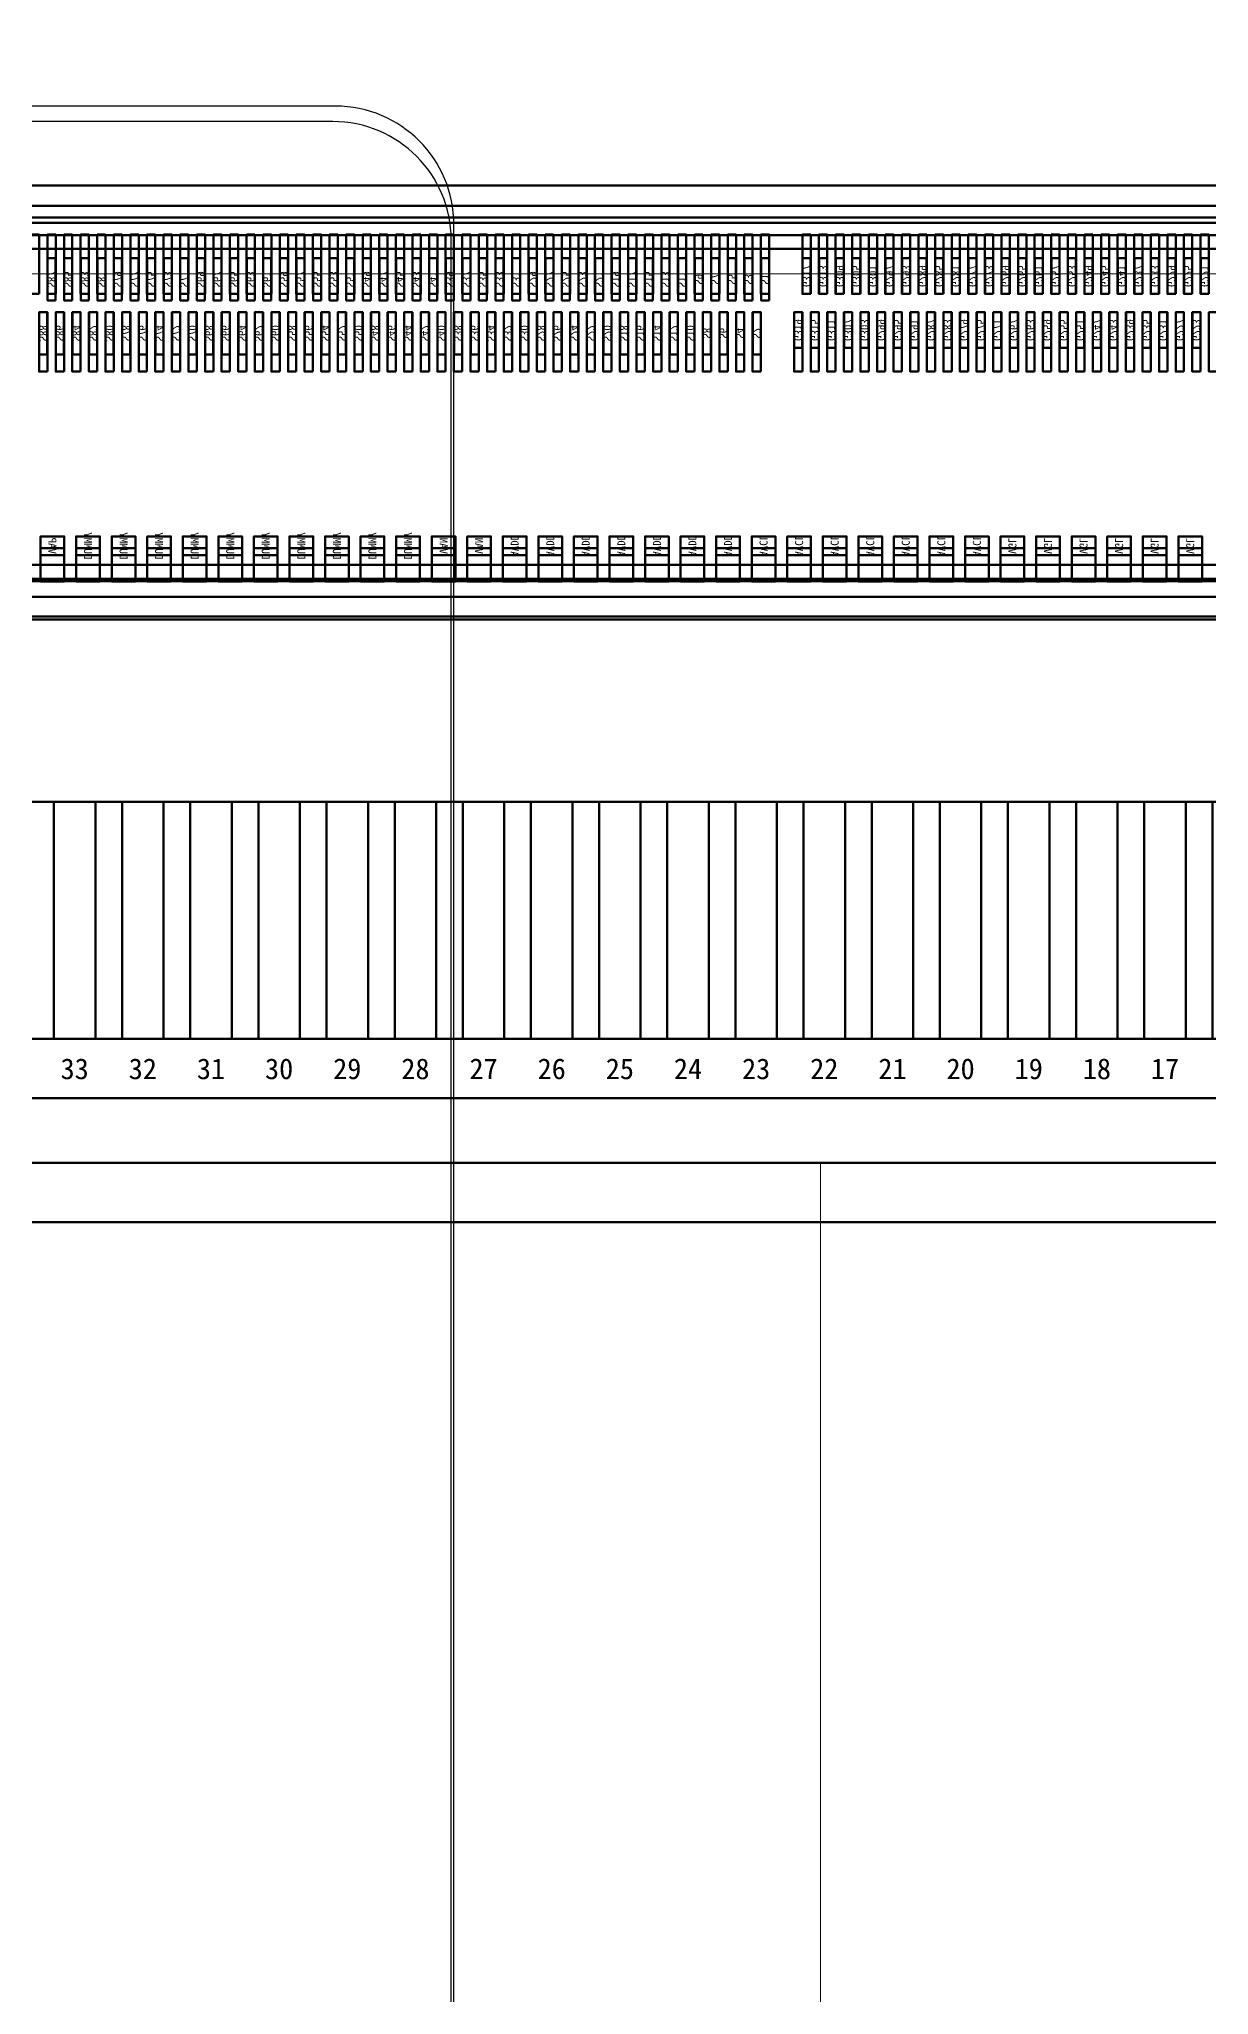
# Model space of a CAD drawing. Extents: x -128 to 4168, y -1774 to 38.
# Drawn here: x 2023.553 to 2025.527, y -870.914 to -867.614 of the extents above; entities that cross this region are included whole.
import ezdxf
from ezdxf.enums import TextEntityAlignment as Align

# ---------------------------------------------------------------- set-up
doc = ezdxf.new("R2010")
doc.units = 0
doc.header["$LTSCALE"] = 16.335
doc.linetypes.add('SOLID', pattern=[0])
for name, color, linetype, lineweight in [('dim', 3, 'Continuous', 13), ('L122.drawing', 7, 'Continuous', 100), ('LCD', 4, 'Continuous', 9), ('OBJ-DIM', 2, 'Continuous', 15), ('TFT_line.drawing', 3, 'Continuous', 100)]:
    doc.layers.add(name, color=color, linetype=linetype, lineweight=lineweight)
for name, color, linetype in [('DIM（标注）', 3, 'Continuous'), ('KEEPOUTLAYER', 6, 'Continuous'), ('LAYER0$C$L0', 2, 'SOLID')]:
    doc.layers.add(name, color=color, linetype=linetype)
doc.styles.add('Arial', font='simhei.ttf')
doc.styles.get("Standard").update_dxf_attribs({"font": '', "width": 0.8})
doc.styles.get('Standard').set_extended_font_data('NSimSun')
doc.dimstyles.new('标注模版', dxfattribs={"dimtxt": 1.5, "dimasz": 2, "dimexe": 0.5, "dimexo": 0.5, "dimgap": 0.2, "dimtad": 1, "dimzin": 1, "dimdsep": 46, "dimtxsty": 'Arial', "dimcen": 1, "dimclrd": 3, "dimclre": 3, "dimclrt": 3, "dimadec": 0, "dimazin": 0, "dimtp": 1.2, "dimtm": 1.2, "dimtfac": 1, "dimtmove": 0, "dimatfit": 3, "dimfxl": 1, "dimtolj": 1, "dimarcsym": 0})

# ---------------------------------------------------------------- blocks, each defined once
blk = doc.blocks.new('fpc_pad')
at = {"layer": 'TFT_line.drawing', "color": 3, "linetype": 'Continuous', "lineweight": 100}
blk.add_lwpolyline([(-0.035, -0.2), (0.035, -0.2), (0.035, 0.2), (-0.035, 0.2)], close=True, dxfattribs=at)
blk = doc.blocks.new('fpc')
at = {"layer": 'TFT_line.drawing', "color": 3, "linetype": 'Continuous', "lineweight": 100}
blk.add_lwpolyline([(0, -0.2), (16.22, -0.2), (16.22, 0.2), (0, 0.2)], close=True, dxfattribs=at)
at = {"color": 1, "linetype": 'Continuous', "lineweight": 100, "row_count": 1, "column_count": 129, "row_spacing": 0.9009999999999999, "column_spacing": 0.115}
blk.add_blockref('fpc_pad', (0.75, 0), dxfattribs=at)
at = {"layer": 'L122.drawing', "color": 7, "linetype": 'Continuous', "lineweight": 100}
for s, p in [('33', (12.02, -0.2505)), ('32', (12.135, -0.2505)), ('31', (12.25, -0.2505)), ('30', (12.365, -0.2505)), ('29', (12.48, -0.2505)), ('28', (12.595, -0.2505)), ('27', (12.71, -0.2505)), ('26', (12.825, -0.2505)), ('25', (12.94, -0.2505)), ('24', (13.055, -0.2505)), ('23', (13.17, -0.2505)), ('22', (13.285, -0.2505)), ('21', (13.4, -0.2505)), ('20', (13.515, -0.2505)), ('19', (13.63, -0.2505)), ('18', (13.745, -0.2505)), ('17', (13.86, -0.2505))]:
    blk.add_text(s, height=0.035, dxfattribs=at).set_placement(p, align=Align.MIDDLE_CENTER)
blk = doc.blocks.new('ic_ST7789V2')
at = {"layer": 'L122.drawing', "color": 7, "linetype": 'Continuous', "lineweight": 100}
for points in [[(-7.5775, -0.349), (7.5775, -0.349), (7.5775, 0.349), (-7.5775, 0.349)], [(-5.824, 0.20058), (-5.81, 0.20058), (-5.81, 0.30058), (-5.824, 0.30058)], [(-5.796, 0.20058), (-5.782, 0.20058), (-5.782, 0.30058), (-5.796, 0.30058)], [(-5.768, 0.20058), (-5.754, 0.20058), (-5.754, 0.30058), (-5.768, 0.30058)], [(-5.74, 0.20058), (-5.726, 0.20058), (-5.726, 0.30058), (-5.74, 0.30058)], [(-5.712, 0.20058), (-5.698, 0.20058), (-5.698, 0.30058), (-5.712, 0.30058)], [(-5.684, 0.20058), (-5.67, 0.20058), (-5.67, 0.30058), (-5.684, 0.30058)], [(-5.656, 0.20058), (-5.642, 0.20058), (-5.642, 0.30058), (-5.656, 0.30058)], [(-5.628, 0.20058), (-5.614, 0.20058), (-5.614, 0.30058), (-5.628, 0.30058)], [(-5.6, 0.20058), (-5.586, 0.20058), (-5.586, 0.30058), (-5.6, 0.30058)], [(-5.572, 0.20058), (-5.558, 0.20058), (-5.558, 0.30058), (-5.572, 0.30058)], [(-5.544, 0.20058), (-5.53, 0.20058), (-5.53, 0.30058), (-5.544, 0.30058)], [(-5.516, 0.20058), (-5.502, 0.20058), (-5.502, 0.30058), (-5.516, 0.30058)], [(-5.488, 0.20058), (-5.474, 0.20058), (-5.474, 0.30058), (-5.488, 0.30058)], [(-5.46, 0.20058), (-5.446, 0.20058), (-5.446, 0.30058), (-5.46, 0.30058)], [(-5.432, 0.20058), (-5.418, 0.20058), (-5.418, 0.30058), (-5.432, 0.30058)], [(-5.404, 0.20058), (-5.39, 0.20058), (-5.39, 0.30058), (-5.404, 0.30058)], [(-5.376, 0.20058), (-5.362, 0.20058), (-5.362, 0.30058), (-5.376, 0.30058)], [(-5.348, 0.20058), (-5.334, 0.20058), (-5.334, 0.30058), (-5.348, 0.30058)], [(-5.32, 0.20058), (-5.306, 0.20058), (-5.306, 0.30058), (-5.32, 0.30058)], [(-5.292, 0.20058), (-5.278, 0.20058), (-5.278, 0.30058), (-5.292, 0.30058)], [(-5.264, 0.20058), (-5.25, 0.20058), (-5.25, 0.30058), (-5.264, 0.30058)], [(-5.236, 0.20058), (-5.222, 0.20058), (-5.222, 0.30058), (-5.236, 0.30058)], [(-5.208, 0.20058), (-5.194, 0.20058), (-5.194, 0.30058), (-5.208, 0.30058)], [(-5.18, 0.20058), (-5.166, 0.20058), (-5.166, 0.30058), (-5.18, 0.30058)], [(-5.152, 0.20058), (-5.138, 0.20058), (-5.138, 0.30058), (-5.152, 0.30058)], [(-5.082, 0.20058), (-5.068, 0.20058), (-5.068, 0.30058), (-5.082, 0.30058)], [(-5.054, 0.20058), (-5.04, 0.20058), (-5.04, 0.30058), (-5.054, 0.30058)], [(-5.026, 0.20058), (-5.012, 0.20058), (-5.012, 0.30058), (-5.026, 0.30058)], [(-4.998, 0.20058), (-4.984, 0.20058), (-4.984, 0.30058), (-4.998, 0.30058)], [(-4.97, 0.20058), (-4.956, 0.20058), (-4.956, 0.30058), (-4.97, 0.30058)], [(-4.942, 0.20058), (-4.928, 0.20058), (-4.928, 0.30058), (-4.942, 0.30058)], [(-4.914, 0.20058), (-4.9, 0.20058), (-4.9, 0.30058), (-4.914, 0.30058)], [(-4.886, 0.20058), (-4.872, 0.20058), (-4.872, 0.30058), (-4.886, 0.30058)], [(-4.858, 0.20058), (-4.844, 0.20058), (-4.844, 0.30058), (-4.858, 0.30058)], [(-4.83, 0.20058), (-4.816, 0.20058), (-4.816, 0.30058), (-4.83, 0.30058)], [(-4.802, 0.20058), (-4.788, 0.20058), (-4.788, 0.30058), (-4.802, 0.30058)], [(-4.774, 0.20058), (-4.76, 0.20058), (-4.76, 0.30058), (-4.774, 0.30058)], [(-4.746, 0.20058), (-4.732, 0.20058), (-4.732, 0.30058), (-4.746, 0.30058)], [(-4.718, 0.20058), (-4.704, 0.20058), (-4.704, 0.30058), (-4.718, 0.30058)], [(-4.69, 0.20058), (-4.676, 0.20058), (-4.676, 0.30058), (-4.69, 0.30058)], [(-4.662, 0.20058), (-4.648, 0.20058), (-4.648, 0.30058), (-4.662, 0.30058)], [(-4.634, 0.20058), (-4.62, 0.20058), (-4.62, 0.30058), (-4.634, 0.30058)], [(-4.606, 0.20058), (-4.592, 0.20058), (-4.592, 0.30058), (-4.606, 0.30058)], [(-4.578, 0.20058), (-4.564, 0.20058), (-4.564, 0.30058), (-4.578, 0.30058)], [(-4.55, 0.20058), (-4.536, 0.20058), (-4.536, 0.30058), (-4.55, 0.30058)], [(-4.522, 0.20058), (-4.508, 0.20058), (-4.508, 0.30058), (-4.522, 0.30058)], [(-4.494, 0.20058), (-4.48, 0.20058), (-4.48, 0.30058), (-4.494, 0.30058)], [(-4.466, 0.20058), (-4.452, 0.20058), (-4.452, 0.30058), (-4.466, 0.30058)], [(-4.438, 0.20058), (-4.424, 0.20058), (-4.424, 0.30058), (-4.438, 0.30058)], [(-4.41, 0.20058), (-4.396, 0.20058), (-4.396, 0.30058), (-4.41, 0.30058)], [(-4.382, 0.20058), (-4.368, 0.20058), (-4.368, 0.30058), (-4.382, 0.30058)], [(-4.354, 0.20058), (-4.34, 0.20058), (-4.34, 0.30058), (-4.354, 0.30058)], [(-4.326, 0.20058), (-4.312, 0.20058), (-4.312, 0.30058), (-4.326, 0.30058)], [(-4.298, 0.20058), (-4.284, 0.20058), (-4.284, 0.30058), (-4.298, 0.30058)], [(-4.27, 0.20058), (-4.256, 0.20058), (-4.256, 0.30058), (-4.27, 0.30058)], [(-4.242, 0.20058), (-4.228, 0.20058), (-4.228, 0.30058), (-4.242, 0.30058)], [(-4.214, 0.20058), (-4.2, 0.20058), (-4.2, 0.30058), (-4.214, 0.30058)], [(-4.186, 0.20058), (-4.172, 0.20058), (-4.172, 0.30058), (-4.186, 0.30058)], [(-4.158, 0.20058), (-4.144, 0.20058), (-4.144, 0.30058), (-4.158, 0.30058)], [(-4.13, 0.20058), (-4.116, 0.20058), (-4.116, 0.30058), (-4.13, 0.30058)], [(-4.102, 0.20058), (-4.088, 0.20058), (-4.088, 0.30058), (-4.102, 0.30058)], [(-4.074, 0.20058), (-4.06, 0.20058), (-4.06, 0.30058), (-4.074, 0.30058)], [(-4.046, 0.20058), (-4.032, 0.20058), (-4.032, 0.30058), (-4.046, 0.30058)], [(-4.018, 0.20058), (-4.004, 0.20058), (-4.004, 0.30058), (-4.018, 0.30058)], [(-3.99, 0.20058), (-3.976, 0.20058), (-3.976, 0.30058), (-3.99, 0.30058)], [(-3.962, 0.20058), (-3.948, 0.20058), (-3.948, 0.30058), (-3.962, 0.30058)], [(-3.934, 0.20058), (-3.92, 0.20058), (-3.92, 0.30058), (-3.934, 0.30058)], [(-3.906, 0.20058), (-3.892, 0.20058), (-3.892, 0.30058), (-3.906, 0.30058)], [(-3.878, 0.20058), (-3.864, 0.20058), (-3.864, 0.30058), (-3.878, 0.30058)], [(-3.85, 0.20058), (-3.836, 0.20058), (-3.836, 0.30058), (-3.85, 0.30058)], [(-5.838, 0.06958), (-5.824, 0.06958), (-5.824, 0.16958), (-5.838, 0.16958)], [(-5.81, 0.06958), (-5.796, 0.06958), (-5.796, 0.16958), (-5.81, 0.16958)], [(-5.782, 0.06958), (-5.768, 0.06958), (-5.768, 0.16958), (-5.782, 0.16958)], [(-5.754, 0.06958), (-5.74, 0.06958), (-5.74, 0.16958), (-5.754, 0.16958)], [(-5.726, 0.06958), (-5.712, 0.06958), (-5.712, 0.16958), (-5.726, 0.16958)], [(-5.698, 0.06958), (-5.684, 0.06958), (-5.684, 0.16958), (-5.698, 0.16958)], [(-5.67, 0.06958), (-5.656, 0.06958), (-5.656, 0.16958), (-5.67, 0.16958)], [(-5.642, 0.06958), (-5.628, 0.06958), (-5.628, 0.16958), (-5.642, 0.16958)], [(-5.614, 0.06958), (-5.6, 0.06958), (-5.6, 0.16958), (-5.614, 0.16958)], [(-5.586, 0.06958), (-5.572, 0.06958), (-5.572, 0.16958), (-5.586, 0.16958)], [(-5.558, 0.06958), (-5.544, 0.06958), (-5.544, 0.16958), (-5.558, 0.16958)], [(-5.53, 0.06958), (-5.516, 0.06958), (-5.516, 0.16958), (-5.53, 0.16958)], [(-5.502, 0.06958), (-5.488, 0.06958), (-5.488, 0.16958), (-5.502, 0.16958)], [(-5.474, 0.06958), (-5.46, 0.06958), (-5.46, 0.16958), (-5.474, 0.16958)], [(-5.446, 0.06958), (-5.432, 0.06958), (-5.432, 0.16958), (-5.446, 0.16958)], [(-5.418, 0.06958), (-5.404, 0.06958), (-5.404, 0.16958), (-5.418, 0.16958)], [(-5.39, 0.06958), (-5.376, 0.06958), (-5.376, 0.16958), (-5.39, 0.16958)], [(-5.362, 0.06958), (-5.348, 0.06958), (-5.348, 0.16958), (-5.362, 0.16958)], [(-5.334, 0.06958), (-5.32, 0.06958), (-5.32, 0.16958), (-5.334, 0.16958)], [(-5.306, 0.06958), (-5.292, 0.06958), (-5.292, 0.16958), (-5.306, 0.16958)], [(-5.278, 0.06958), (-5.264, 0.06958), (-5.264, 0.16958), (-5.278, 0.16958)], [(-5.25, 0.06958), (-5.236, 0.06958), (-5.236, 0.16958), (-5.25, 0.16958)], [(-5.222, 0.06958), (-5.208, 0.06958), (-5.208, 0.16958), (-5.222, 0.16958)], [(-5.194, 0.06958), (-5.18, 0.06958), (-5.18, 0.16958), (-5.194, 0.16958)], [(-5.166, 0.06958), (-5.152, 0.06958), (-5.152, 0.16958), (-5.166, 0.16958)], [(-5.138, 0.06958), (-5.124, 0.06958), (-5.124, 0.16958), (-5.138, 0.16958)], [(-5.068, 0.06958), (-5.054, 0.06958), (-5.054, 0.16958), (-5.068, 0.16958)], [(-5.04, 0.06958), (-5.026, 0.06958), (-5.026, 0.16958), (-5.04, 0.16958)], [(-5.012, 0.06958), (-4.998, 0.06958), (-4.998, 0.16958), (-5.012, 0.16958)], [(-4.984, 0.06958), (-4.97, 0.06958), (-4.97, 0.16958), (-4.984, 0.16958)], [(-4.956, 0.06958), (-4.942, 0.06958), (-4.942, 0.16958), (-4.956, 0.16958)], [(-4.928, 0.06958), (-4.914, 0.06958), (-4.914, 0.16958), (-4.928, 0.16958)], [(-4.9, 0.06958), (-4.886, 0.06958), (-4.886, 0.16958), (-4.9, 0.16958)], [(-4.872, 0.06958), (-4.858, 0.06958), (-4.858, 0.16958), (-4.872, 0.16958)], [(-4.844, 0.06958), (-4.83, 0.06958), (-4.83, 0.16958), (-4.844, 0.16958)], [(-4.816, 0.06958), (-4.802, 0.06958), (-4.802, 0.16958), (-4.816, 0.16958)], [(-4.788, 0.06958), (-4.774, 0.06958), (-4.774, 0.16958), (-4.788, 0.16958)], [(-4.76, 0.06958), (-4.746, 0.06958), (-4.746, 0.16958), (-4.76, 0.16958)], [(-4.732, 0.06958), (-4.718, 0.06958), (-4.718, 0.16958), (-4.732, 0.16958)], [(-4.704, 0.06958), (-4.69, 0.06958), (-4.69, 0.16958), (-4.704, 0.16958)], [(-4.676, 0.06958), (-4.662, 0.06958), (-4.662, 0.16958), (-4.676, 0.16958)], [(-4.648, 0.06958), (-4.634, 0.06958), (-4.634, 0.16958), (-4.648, 0.16958)], [(-4.62, 0.06958), (-4.606, 0.06958), (-4.606, 0.16958), (-4.62, 0.16958)], [(-4.592, 0.06958), (-4.578, 0.06958), (-4.578, 0.16958), (-4.592, 0.16958)], [(-4.564, 0.06958), (-4.55, 0.06958), (-4.55, 0.16958), (-4.564, 0.16958)], [(-4.536, 0.06958), (-4.522, 0.06958), (-4.522, 0.16958), (-4.536, 0.16958)], [(-4.508, 0.06958), (-4.494, 0.06958), (-4.494, 0.16958), (-4.508, 0.16958)], [(-4.48, 0.06958), (-4.466, 0.06958), (-4.466, 0.16958), (-4.48, 0.16958)], [(-4.452, 0.06958), (-4.438, 0.06958), (-4.438, 0.16958), (-4.452, 0.16958)], [(-4.424, 0.06958), (-4.41, 0.06958), (-4.41, 0.16958), (-4.424, 0.16958)], [(-4.396, 0.06958), (-4.382, 0.06958), (-4.382, 0.16958), (-4.396, 0.16958)], [(-4.368, 0.06958), (-4.354, 0.06958), (-4.354, 0.16958), (-4.368, 0.16958)], [(-4.34, 0.06958), (-4.326, 0.06958), (-4.326, 0.16958), (-4.34, 0.16958)], [(-4.312, 0.06958), (-4.298, 0.06958), (-4.298, 0.16958), (-4.312, 0.16958)], [(-4.284, 0.06958), (-4.27, 0.06958), (-4.27, 0.16958), (-4.284, 0.16958)], [(-4.256, 0.06958), (-4.242, 0.06958), (-4.242, 0.16958), (-4.256, 0.16958)], [(-4.228, 0.06958), (-4.214, 0.06958), (-4.214, 0.16958), (-4.228, 0.16958)], [(-4.2, 0.06958), (-4.186, 0.06958), (-4.186, 0.16958), (-4.2, 0.16958)], [(-4.172, 0.06958), (-4.158, 0.06958), (-4.158, 0.16958), (-4.172, 0.16958)], [(-4.144, 0.06958), (-4.13, 0.06958), (-4.13, 0.16958), (-4.144, 0.16958)], [(-4.116, 0.06958), (-4.102, 0.06958), (-4.102, 0.16958), (-4.116, 0.16958)], [(-4.088, 0.06958), (-4.074, 0.06958), (-4.074, 0.16958), (-4.088, 0.16958)], [(-4.06, 0.06958), (-4.046, 0.06958), (-4.046, 0.16958), (-4.06, 0.16958)], [(-4.032, 0.06958), (-4.018, 0.06958), (-4.018, 0.16958), (-4.032, 0.16958)], [(-4.004, 0.06958), (-3.99, 0.06958), (-3.99, 0.16958), (-4.004, 0.16958)], [(-3.976, 0.06958), (-3.962, 0.06958), (-3.962, 0.16958), (-3.976, 0.16958)], [(-3.948, 0.06958), (-3.934, 0.06958), (-3.934, 0.16958), (-3.948, 0.16958)], [(-3.92, 0.06958), (-3.906, 0.06958), (-3.906, 0.16958), (-3.92, 0.16958)], [(-3.892, 0.06958), (-3.878, 0.06958), (-3.878, 0.16958), (-3.892, 0.16958)], [(-3.864, 0.06958), (-3.85, 0.06958), (-3.85, 0.16958), (-3.864, 0.16958)], [(-5.8125, -0.28462), (-5.7725, -0.28462), (-5.7725, -0.22862), (-5.8125, -0.22862)], [(-5.7525, -0.28462), (-5.7125, -0.28462), (-5.7125, -0.22862), (-5.7525, -0.22862)], [(-5.6925, -0.28462), (-5.6525, -0.28462), (-5.6525, -0.22862), (-5.6925, -0.22862)], [(-5.6325, -0.28462), (-5.5925, -0.28462), (-5.5925, -0.22862), (-5.6325, -0.22862)], [(-5.5725, -0.28462), (-5.5325, -0.28462), (-5.5325, -0.22862), (-5.5725, -0.22862)], [(-5.5125, -0.28462), (-5.4725, -0.28462), (-5.4725, -0.22862), (-5.5125, -0.22862)], [(-5.4525, -0.28462), (-5.4125, -0.28462), (-5.4125, -0.22862), (-5.4525, -0.22862)], [(-5.3925, -0.28462), (-5.3525, -0.28462), (-5.3525, -0.22862), (-5.3925, -0.22862)], [(-5.3325, -0.28462), (-5.2925, -0.28462), (-5.2925, -0.22862), (-5.3325, -0.22862)], [(-5.2725, -0.28462), (-5.2325, -0.28462), (-5.2325, -0.22862), (-5.2725, -0.22862)], [(-5.2125, -0.28462), (-5.1725, -0.28462), (-5.1725, -0.22862), (-5.2125, -0.22862)], [(-5.1525, -0.28462), (-5.1125, -0.28462), (-5.1125, -0.22862), (-5.1525, -0.22862)], [(-5.0925, -0.28462), (-5.0525, -0.28462), (-5.0525, -0.22862), (-5.0925, -0.22862)], [(-5.0325, -0.28462), (-4.9925, -0.28462), (-4.9925, -0.22862), (-5.0325, -0.22862)], [(-4.9725, -0.28462), (-4.9325, -0.28462), (-4.9325, -0.22862), (-4.9725, -0.22862)], [(-4.9125, -0.28462), (-4.8725, -0.28462), (-4.8725, -0.22862), (-4.9125, -0.22862)], [(-4.8525, -0.28462), (-4.8125, -0.28462), (-4.8125, -0.22862), (-4.8525, -0.22862)], [(-4.7925, -0.28462), (-4.7525, -0.28462), (-4.7525, -0.22862), (-4.7925, -0.22862)], [(-4.7325, -0.28462), (-4.6925, -0.28462), (-4.6925, -0.22862), (-4.7325, -0.22862)], [(-4.6725, -0.28462), (-4.6325, -0.28462), (-4.6325, -0.22862), (-4.6725, -0.22862)], [(-4.6125, -0.28462), (-4.5725, -0.28462), (-4.5725, -0.22862), (-4.6125, -0.22862)], [(-4.5525, -0.28462), (-4.5125, -0.28462), (-4.5125, -0.22862), (-4.5525, -0.22862)], [(-4.4925, -0.28462), (-4.4525, -0.28462), (-4.4525, -0.22862), (-4.4925, -0.22862)], [(-4.4325, -0.28462), (-4.3925, -0.28462), (-4.3925, -0.22862), (-4.4325, -0.22862)], [(-4.3725, -0.28462), (-4.3325, -0.28462), (-4.3325, -0.22862), (-4.3725, -0.22862)], [(-4.3125, -0.28462), (-4.2725, -0.28462), (-4.2725, -0.22862), (-4.3125, -0.22862)], [(-4.2525, -0.28462), (-4.2125, -0.28462), (-4.2125, -0.22862), (-4.2525, -0.22862)], [(-4.1925, -0.28462), (-4.1525, -0.28462), (-4.1525, -0.22862), (-4.1925, -0.22862)], [(-4.1325, -0.28462), (-4.0925, -0.28462), (-4.0925, -0.22862), (-4.1325, -0.22862)], [(-4.0725, -0.28462), (-4.0325, -0.28462), (-4.0325, -0.22862), (-4.0725, -0.22862)], [(-4.0125, -0.28462), (-3.9725, -0.28462), (-3.9725, -0.22862), (-4.0125, -0.22862)], [(-3.9525, -0.28462), (-3.9125, -0.28462), (-3.9125, -0.22862), (-3.9525, -0.22862)], [(-3.8925, -0.28462), (-3.8525, -0.28462), (-3.8525, -0.22862), (-3.8925, -0.22862)]]:
    blk.add_lwpolyline(points, close=True, dxfattribs=at)
blk = doc.blocks.new('OLB_GU')
at = {"layer": 'TFT_line.drawing', "color": 3, "linetype": 'Continuous', "lineweight": 100}
blk.add_lwpolyline([(-0.00675, -0.03), (0.00675, -0.03), (0.00675, 0.03), (-0.00675, 0.03)], close=True, dxfattribs=at)
blk = doc.blocks.new('OLB_GB')
at = {"layer": 'TFT_line.drawing', "color": 3, "linetype": 'Continuous', "lineweight": 100}
blk.add_lwpolyline([(-0.00675, -0.03), (0.00675, -0.03), (0.00675, 0.03), (-0.00675, 0.03)], close=True, dxfattribs=at)
blk = doc.blocks.new('OLB_SB')
at = {"layer": 'TFT_line.drawing', "color": 3, "linetype": 'Continuous', "lineweight": 100}
blk.add_lwpolyline([(-0.00675, -0.0355), (0.00675, -0.0355), (0.00675, 0.0355), (-0.00675, 0.0355)], close=True, dxfattribs=at)
blk = doc.blocks.new('OLB_SU')
at = {"layer": 'TFT_line.drawing', "color": 3, "linetype": 'Continuous', "lineweight": 100}
blk.add_lwpolyline([(-0.00675, -0.0355), (0.00675, -0.0355), (0.00675, 0.0355), (-0.00675, 0.0355)], close=True, dxfattribs=at)
blk = doc.blocks.new('ilb')
at = {"layer": 'TFT_line.drawing', "color": 3, "linetype": 'Continuous', "lineweight": 100}
blk.add_lwpolyline([(-0.02, -0.0159), (0.02, -0.0159), (0.02, 0.0159), (-0.02, 0.0159)], close=True, dxfattribs=at)
blk = doc.blocks.new('ic_ST7789V3')
at = {"layer": 'TFT_line.drawing', "color": 3, "linetype": 'Continuous', "lineweight": 100}
blk.add_lwpolyline([(-7.5475, -0.2665), (7.5475, -0.2665), (7.5475, 0.2665), (-7.5475, 0.2665)], close=True, dxfattribs=at)
at = {"color": 1, "linetype": 'Continuous', "lineweight": 100}
for name, p in [('OLB_GU', (-5.817, 0.2205)), ('OLB_GU', (-5.789, 0.2205)), ('OLB_GU', (-5.761, 0.2205)), ('OLB_GU', (-5.733, 0.2205)), ('OLB_GU', (-5.705, 0.2205)), ('OLB_GU', (-5.677, 0.2205)), ('OLB_GU', (-5.649, 0.2205)), ('OLB_GU', (-5.621, 0.2205)), ('OLB_GU', (-5.593, 0.2205)), ('OLB_GU', (-5.565, 0.2205)), ('OLB_GU', (-5.537, 0.2205)), ('OLB_GU', (-5.509, 0.2205)), ('OLB_GU', (-5.481, 0.2205)), ('OLB_GU', (-5.453, 0.2205)), ('OLB_GU', (-5.425, 0.2205)), ('OLB_GU', (-5.397, 0.2205)), ('OLB_GU', (-5.369, 0.2205)), ('OLB_GU', (-5.341, 0.2205)), ('OLB_GU', (-5.313, 0.2205)), ('OLB_GU', (-5.285, 0.2205)), ('OLB_GU', (-5.257, 0.2205)), ('OLB_GU', (-5.229, 0.2205)), ('OLB_GU', (-5.201, 0.2205)), ('OLB_GU', (-5.173, 0.2205)), ('OLB_GU', (-5.145, 0.2205)), ('OLB_SU', (-5.075, 0.215)), ('OLB_SU', (-5.047, 0.215)), ('OLB_SU', (-5.019, 0.215)), ('OLB_SU', (-4.991, 0.215)), ('OLB_SU', (-4.963, 0.215)), ('OLB_SU', (-4.935, 0.215)), ('OLB_SU', (-4.907, 0.215)), ('OLB_SU', (-4.879, 0.215)), ('OLB_SU', (-4.851, 0.215)), ('OLB_SU', (-4.823, 0.215)), ('OLB_SU', (-4.795, 0.215)), ('OLB_SU', (-4.767, 0.215)), ('OLB_SU', (-4.739, 0.215)), ('OLB_SU', (-4.711, 0.215)), ('OLB_SU', (-4.683, 0.215)), ('OLB_SU', (-4.655, 0.215)), ('OLB_SU', (-4.627, 0.215)), ('OLB_SU', (-4.599, 0.215)), ('OLB_SU', (-4.571, 0.215)), ('OLB_SU', (-4.543, 0.215)), ('OLB_SU', (-4.515, 0.215)), ('OLB_SU', (-4.487, 0.215)), ('OLB_SU', (-4.459, 0.215)), ('OLB_SU', (-4.431, 0.215)), ('OLB_SU', (-4.403, 0.215)), ('OLB_SU', (-4.375, 0.215)), ('OLB_SU', (-4.347, 0.215)), ('OLB_SU', (-4.319, 0.215)), ('OLB_SU', (-4.291, 0.215)), ('OLB_SU', (-4.263, 0.215)), ('OLB_SU', (-4.235, 0.215)), ('OLB_SU', (-4.207, 0.215)), ('OLB_SU', (-4.179, 0.215)), ('OLB_SU', (-4.151, 0.215)), ('OLB_SU', (-4.123, 0.215)), ('OLB_SU', (-4.095, 0.215)), ('OLB_SU', (-4.067, 0.215)), ('OLB_SU', (-4.039, 0.215)), ('OLB_SU', (-4.011, 0.215)), ('OLB_SU', (-3.983, 0.215)), ('OLB_SU', (-3.955, 0.215)), ('OLB_SU', (-3.927, 0.215)), ('OLB_SU', (-3.899, 0.215)), ('OLB_SU', (-3.871, 0.215)), ('OLB_GB', (-5.803, 0.1295)), ('OLB_GB', (-5.775, 0.1295)), ('OLB_GB', (-5.747, 0.1295)), ('OLB_GB', (-5.719, 0.1295)), ('OLB_GB', (-5.691, 0.1295)), ('OLB_GB', (-5.663, 0.1295)), ('OLB_GB', (-5.635, 0.1295)), ('OLB_GB', (-5.607, 0.1295)), ('OLB_GB', (-5.579, 0.1295)), ('OLB_GB', (-5.551, 0.1295)), ('OLB_GB', (-5.523, 0.1295)), ('OLB_GB', (-5.495, 0.1295)), ('OLB_GB', (-5.467, 0.1295)), ('OLB_GB', (-5.439, 0.1295)), ('OLB_GB', (-5.411, 0.1295)), ('OLB_GB', (-5.383, 0.1295)), ('OLB_GB', (-5.355, 0.1295)), ('OLB_GB', (-5.327, 0.1295)), ('OLB_GB', (-5.299, 0.1295)), ('OLB_GB', (-5.271, 0.1295)), ('OLB_GB', (-5.243, 0.1295)), ('OLB_GB', (-5.215, 0.1295)), ('OLB_GB', (-5.187, 0.1295)), ('OLB_GB', (-5.159, 0.1295)), ('OLB_GB', (-5.131, 0.1295)), ('OLB_SB', (-5.061, 0.124)), ('OLB_SB', (-5.033, 0.124)), ('OLB_SB', (-5.005, 0.124)), ('OLB_SB', (-4.977, 0.124)), ('OLB_SB', (-4.949, 0.124)), ('OLB_SB', (-4.921, 0.124)), ('OLB_SB', (-4.893, 0.124)), ('OLB_SB', (-4.865, 0.124)), ('OLB_SB', (-4.837, 0.124)), ('OLB_SB', (-4.809, 0.124)), ('OLB_SB', (-4.781, 0.124)), ('OLB_SB', (-4.753, 0.124)), ('OLB_SB', (-4.725, 0.124)), ('OLB_SB', (-4.697, 0.124)), ('OLB_SB', (-4.669, 0.124)), ('OLB_SB', (-4.641, 0.124)), ('OLB_SB', (-4.613, 0.124)), ('OLB_SB', (-4.585, 0.124)), ('OLB_SB', (-4.557, 0.124)), ('OLB_SB', (-4.529, 0.124)), ('OLB_SB', (-4.501, 0.124)), ('OLB_SB', (-4.473, 0.124)), ('OLB_SB', (-4.445, 0.124)), ('OLB_SB', (-4.417, 0.124)), ('OLB_SB', (-4.389, 0.124)), ('OLB_SB', (-4.361, 0.124)), ('OLB_SB', (-4.333, 0.124)), ('OLB_SB', (-4.305, 0.124)), ('OLB_SB', (-4.277, 0.124)), ('OLB_SB', (-4.249, 0.124)), ('OLB_SB', (-4.221, 0.124)), ('OLB_SB', (-4.193, 0.124)), ('OLB_SB', (-4.165, 0.124)), ('OLB_SB', (-4.137, 0.124)), ('OLB_SB', (-4.109, 0.124)), ('OLB_SB', (-4.081, 0.124)), ('OLB_SB', (-4.053, 0.124)), ('OLB_SB', (-4.025, 0.124)), ('OLB_SB', (-3.997, 0.124)), ('OLB_SB', (-3.969, 0.124)), ('OLB_SB', (-3.941, 0.124)), ('OLB_SB', (-3.913, 0.124)), ('OLB_SB', (-3.885, 0.124)), ('OLB_SB', (-3.857, 0.124)), ('ilb', (-5.7925, -0.2346)), ('ilb', (-5.7325, -0.2346)), ('ilb', (-5.6725, -0.2346)), ('ilb', (-5.6125, -0.2346)), ('ilb', (-5.5525, -0.2346)), ('ilb', (-5.4925, -0.2346)), ('ilb', (-5.4325, -0.2346)), ('ilb', (-5.3725, -0.2346)), ('ilb', (-5.3125, -0.2346)), ('ilb', (-5.2525, -0.2346)), ('ilb', (-5.1925, -0.2346)), ('ilb', (-5.1325, -0.2346)), ('ilb', (-5.0725, -0.2346)), ('ilb', (-5.0125, -0.2346)), ('ilb', (-4.9525, -0.2346)), ('ilb', (-4.8925, -0.2346)), ('ilb', (-4.8325, -0.2346)), ('ilb', (-4.7725, -0.2346)), ('ilb', (-4.7125, -0.2346)), ('ilb', (-4.6525, -0.2346)), ('ilb', (-4.5925, -0.2346)), ('ilb', (-4.5325, -0.2346)), ('ilb', (-4.4725, -0.2346)), ('ilb', (-4.4125, -0.2346)), ('ilb', (-4.3525, -0.2346)), ('ilb', (-4.2925, -0.2346)), ('ilb', (-4.2325, -0.2346)), ('ilb', (-4.1725, -0.2346)), ('ilb', (-4.1125, -0.2346)), ('ilb', (-4.0525, -0.2346)), ('ilb', (-3.9925, -0.2346)), ('ilb', (-3.9325, -0.2346)), ('ilb', (-3.8725, -0.2346))]:
    blk.add_blockref(name, p, dxfattribs=at)
at = {"layer": 'TFT_line.drawing', "color": 3, "linetype": 'Continuous', "lineweight": 100}
for s, p in [('G221', (-5.817, 0.2205)), ('G225', (-5.789, 0.2205)), ('G229', (-5.761, 0.2205)), ('G233', (-5.733, 0.2205)), ('G237', (-5.705, 0.2205)), ('G241', (-5.677, 0.2205)), ('G245', (-5.649, 0.2205)), ('G249', (-5.621, 0.2205)), ('G253', (-5.593, 0.2205)), ('G257', (-5.565, 0.2205)), ('G261', (-5.537, 0.2205)), ('G265', (-5.509, 0.2205)), ('G269', (-5.481, 0.2205)), ('G273', (-5.453, 0.2205)), ('G277', (-5.425, 0.2205)), ('G281', (-5.397, 0.2205)), ('G285', (-5.369, 0.2205)), ('G289', (-5.341, 0.2205)), ('G293', (-5.313, 0.2205)), ('G297', (-5.285, 0.2205)), ('G301', (-5.257, 0.2205)), ('G305', (-5.229, 0.2205)), ('G309', (-5.201, 0.2205)), ('G313', (-5.173, 0.2205)), ('G317', (-5.145, 0.2205)), ('S1', (-5.075, 0.215)), ('S3', (-5.047, 0.215)), ('S5', (-5.019, 0.215)), ('S7', (-4.991, 0.215)), ('S9', (-4.963, 0.215)), ('S11', (-4.935, 0.215)), ('S13', (-4.907, 0.215)), ('S15', (-4.879, 0.215)), ('S17', (-4.851, 0.215)), ('S19', (-4.823, 0.215)), ('S21', (-4.795, 0.215)), ('S23', (-4.767, 0.215)), ('S25', (-4.739, 0.215)), ('S27', (-4.711, 0.215)), ('S29', (-4.683, 0.215)), ('S31', (-4.655, 0.215)), ('S33', (-4.627, 0.215)), ('S35', (-4.599, 0.215)), ('S37', (-4.571, 0.215)), ('S39', (-4.543, 0.215)), ('S41', (-4.515, 0.215)), ('S43', (-4.487, 0.215)), ('S45', (-4.459, 0.215)), ('S47', (-4.431, 0.215)), ('S49', (-4.403, 0.215)), ('S51', (-4.375, 0.215)), ('S53', (-4.347, 0.215)), ('S55', (-4.319, 0.215)), ('S57', (-4.291, 0.215)), ('S59', (-4.263, 0.215)), ('S61', (-4.235, 0.215)), ('S63', (-4.207, 0.215)), ('S65', (-4.179, 0.215)), ('S67', (-4.151, 0.215)), ('S69', (-4.123, 0.215)), ('S71', (-4.095, 0.215)), ('S73', (-4.067, 0.215)), ('S75', (-4.039, 0.215)), ('S77', (-4.011, 0.215)), ('S79', (-3.983, 0.215)), ('S81', (-3.955, 0.215)), ('S83', (-3.927, 0.215)), ('S85', (-3.899, 0.215)), ('S87', (-3.871, 0.215)), ('G223', (-5.803, 0.1295)), ('G227', (-5.775, 0.1295)), ('G231', (-5.747, 0.1295)), ('G235', (-5.719, 0.1295)), ('G239', (-5.691, 0.1295)), ('G243', (-5.663, 0.1295)), ('G247', (-5.635, 0.1295)), ('G251', (-5.607, 0.1295)), ('G255', (-5.579, 0.1295)), ('G259', (-5.551, 0.1295)), ('G263', (-5.523, 0.1295)), ('G267', (-5.495, 0.1295)), ('G271', (-5.467, 0.1295)), ('G275', (-5.439, 0.1295)), ('G279', (-5.411, 0.1295)), ('G283', (-5.383, 0.1295)), ('G287', (-5.355, 0.1295)), ('G291', (-5.327, 0.1295)), ('G295', (-5.299, 0.1295)), ('G299', (-5.271, 0.1295)), ('G303', (-5.243, 0.1295)), ('G307', (-5.215, 0.1295)), ('G311', (-5.187, 0.1295)), ('G315', (-5.159, 0.1295)), ('G319', (-5.131, 0.1295)), ('S2', (-5.061, 0.124)), ('S4', (-5.033, 0.124)), ('S6', (-5.005, 0.124)), ('S8', (-4.977, 0.124)), ('S10', (-4.949, 0.124)), ('S12', (-4.921, 0.124)), ('S14', (-4.893, 0.124)), ('S16', (-4.865, 0.124)), ('S18', (-4.837, 0.124)), ('S20', (-4.809, 0.124)), ('S22', (-4.781, 0.124)), ('S24', (-4.753, 0.124)), ('S26', (-4.725, 0.124)), ('S28', (-4.697, 0.124)), ('S30', (-4.669, 0.124)), ('S32', (-4.641, 0.124)), ('S34', (-4.613, 0.124)), ('S36', (-4.585, 0.124)), ('S38', (-4.557, 0.124)), ('S40', (-4.529, 0.124)), ('S42', (-4.501, 0.124)), ('S44', (-4.473, 0.124)), ('S46', (-4.445, 0.124)), ('S48', (-4.417, 0.124)), ('S50', (-4.389, 0.124)), ('S52', (-4.361, 0.124)), ('S54', (-4.333, 0.124)), ('S56', (-4.305, 0.124)), ('S58', (-4.277, 0.124)), ('S60', (-4.249, 0.124)), ('S62', (-4.221, 0.124)), ('S64', (-4.193, 0.124)), ('S66', (-4.165, 0.124)), ('S68', (-4.137, 0.124)), ('S70', (-4.109, 0.124)), ('S72', (-4.081, 0.124)), ('S74', (-4.053, 0.124)), ('S76', (-4.025, 0.124)), ('S78', (-3.997, 0.124)), ('S80', (-3.969, 0.124)), ('S82', (-3.941, 0.124)), ('S84', (-3.913, 0.124)), ('S86', (-3.885, 0.124)), ('S88', (-3.857, 0.124)), ('VGL', (-5.7925, -0.2346)), ('VGL', (-5.7325, -0.2346)), ('VGL', (-5.6725, -0.2346)), ('VGL', (-5.6125, -0.2346)), ('VGL', (-5.5525, -0.2346)), ('VGL', (-5.4925, -0.2346)), ('AVCL', (-5.4325, -0.2346)), ('AVCL', (-5.3725, -0.2346)), ('AVCL', (-5.3125, -0.2346)), ('AVCL', (-5.2525, -0.2346)), ('AVCL', (-5.1925, -0.2346)), ('AVCL', (-5.1325, -0.2346)), ('AVCL', (-5.0725, -0.2346)), ('AVDD', (-5.0125, -0.2346)), ('AVDD', (-4.9525, -0.2346)), ('AVDD', (-4.8925, -0.2346)), ('AVDD', (-4.8325, -0.2346)), ('AVDD', (-4.7725, -0.2346)), ('AVDD', (-4.7125, -0.2346)), ('AVDD', (-4.6525, -0.2346)), ('VAN', (-4.5925, -0.2346)), ('VAN', (-4.5325, -0.2346)), ('DUMMY', (-4.4725, -0.2346)), ('DUMMY', (-4.4125, -0.2346)), ('DUMMY', (-4.3525, -0.2346)), ('DUMMY', (-4.2925, -0.2346)), ('DUMMY', (-4.2325, -0.2346)), ('DUMMY', (-4.1725, -0.2346)), ('DUMMY', (-4.1125, -0.2346)), ('DUMMY', (-4.0525, -0.2346)), ('DUMMY', (-3.9925, -0.2346)), ('DUMMY', (-3.9325, -0.2346)), ('VAP', (-3.8725, -0.2346))]:
    blk.add_text(s, height=0.0135, rotation=90, dxfattribs=at).set_placement(p, align=Align.MIDDLE_CENTER)
blk = doc.blocks.new('ic_JD9851')
at = {"layer": 'L122.drawing', "color": 7, "linetype": 'Continuous', "lineweight": 100}
blk.add_lwpolyline([(-7.68, -0.3635), (7.68, -0.3635), (7.68, 0.3635), (-7.68, 0.3635)], close=True, dxfattribs=at)
blk = doc.blocks.new('ic_NV3030B1N')
at = {"layer": 'L122.drawing', "color": 7, "linetype": 'Continuous', "lineweight": 100}
blk.add_lwpolyline([(-7.65, -0.3025), (7.65, -0.3025), (7.65, 0.3025), (-7.65, 0.3025)], close=True, dxfattribs=at)
blk = doc.blocks.new('ic_GC9307N')
at = {"layer": 'L122.drawing', "color": 7, "linetype": 'Continuous', "lineweight": 100}
blk.add_lwpolyline([(-7.68, -0.32), (7.68, -0.32), (7.68, 0.32), (-7.68, 0.32)], close=True, dxfattribs=at)
blk = doc.blocks.new('ic_gc9306')
at = {"layer": 'L122.drawing', "color": 7, "linetype": 'Continuous', "lineweight": 100}
blk.add_lwpolyline([(-7.65, -0.29), (7.65, -0.29), (7.65, 0.29), (-7.65, 0.29)], close=True, dxfattribs=at)
blk = doc.blocks.new('ic_all')
at = {"color": 1, "linetype": 'Continuous', "lineweight": 100, "xscale": -1}
for name, p in [('ic_JD9851', (0, 0.00992)), ('ic_ST7789V2', (0, -0.01008)), ('ic_GC9307N', (0, -0.0005)), ('ic_NV3030B1N', (0, 0.008)), ('ic_gc9306', (0, -0.0005)), ('ic_ST7789V3', (0, 0))]:
    blk.add_blockref(name, p, dxfattribs=at)
blk = doc.blocks.new('*D852')
at = {"layer": 'Defpoints', "color": 0}
for p in [(1892.5413, -527.6031), (1890.9413, -540.4267), (1892.5413, -540.4156), (2060.7807, -893.6777), (2061.0807, -893.6777), (2061.0807, -897.7905)]:
    blk.add_point(p, dxfattribs=at)
at = {"layer": 'dim', "color": 3, "lineweight": -2}
for p, q in [((1890.9413, -539.5167), (1890.9413, -525.8531)), ((1892.5413, -539.5056), (1892.5413, -525.8531)), ((1889.5413, -527.6031), (1888.1413, -527.6031)), ((1890.9413, -527.6031), (1892.5413, -527.6031)), ((1893.9413, -527.6031), (1908.808, -527.6031))]:
    blk.add_line(p, q, dxfattribs=at)
at = {"layer": 'dim', "color": 3}
for points in [[(1889.5413, -527.3698), (1889.5413, -527.8364), (1890.9413, -527.6031)], [(1893.9413, -527.3698), (1893.9413, -527.8364), (1892.5413, -527.6031)]]:
    blk.add_solid(points, dxfattribs=at)
at = {"layer": 'DIM（标注）', "color": 3, "lineweight": -2}
for p, q in [((2060.7807, -894.1777), (2060.7807, -898.2905)), ((2061.0807, -894.1777), (2061.0807, -898.2905)), ((2058.7807, -897.7905), (2056.7807, -897.7905)), ((2060.7807, -897.7905), (2061.0807, -897.7905)), ((2063.0807, -897.7905), (2082.5999, -897.7905))]:
    blk.add_line(p, q, dxfattribs=at)
at = {"layer": 'DIM（标注）', "color": 3}
for points in [[(2058.7807, -897.4571), (2058.7807, -898.1238), (2060.7807, -897.7905)], [(2063.0807, -897.4571), (2063.0807, -898.1238), (2061.0807, -897.7905)]]:
    blk.add_solid(points, dxfattribs=at)
at = {"layer": 'dim', "color": 3, "insert": (1902.0747, -526.5877), "char_height": 1.4, "attachment_point": 5, "style": 'Arial'}
blk.add_mtext('\\A1;CG 1.60±0.05', dxfattribs=at)
at = {"layer": 'DIM（标注）', "color": 3, "insert": (2073.8403, -896.8321), "char_height": 1.5, "attachment_point": 5, "style": 'Arial'}
blk.add_mtext('\\A1;FPC+PI=0.30{\\fArial|b0|i0|c134|p34;%%P}0.03', dxfattribs=at)

msp = doc.modelspace()

# ---------------------------------------------------------------- linework, layer by layer
at = {"layer": 'KEEPOUTLAYER', "color": 2}
for points in [[(2025.253, -874.379, -0.414214), (2024.253, -873.379), (2024.253, -867.927, 0.414212), (2024.053, -867.727), (2015.353, -867.727, 0.414214), (2015.153, -867.927), (2015.153, -868.679, 0.414214), (2016.153, -869.679), (2018.3191, -869.679, -0.414214), (2019.3191, -870.679), (2019.3191, -872.979, -0.414214), (2018.3191, -873.979), (2013.1191, -873.979, 0.414213), (2011.6191, -875.479)], [(2025.2485, -874.405, -0.414214), (2024.2485, -873.405), (2024.2485, -867.953, 0.414212), (2024.0485, -867.753), (2015.3485, -867.753, 0.414214), (2015.1485, -867.953), (2015.1485, -868.705, 0.414214), (2016.1485, -869.705), (2018.3146, -869.705, -0.414214), (2019.3146, -870.705), (2019.3146, -873.005, -0.414214), (2018.3146, -874.005), (2013.1146, -874.005, 0.414213), (2011.6146, -875.505)]]:
    msp.add_lwpolyline(points, format="xyb", dxfattribs=at)
at = {"layer": 'LAYER0$C$L0', "lineweight": 5}
msp.add_line((2024.8717, -873.51), (2024.8717, -869.51), dxfattribs=at)
at = {"layer": 'LCD', "color": 30}
msp.add_lwpolyline([(2010.8479, -872.76, -0.414214), (2011.6479, -871.96), (2012.7482, -871.96, 0.414214), (2013.3482, -871.36), (2013.3482, -870.51, 0.414214), (2012.7482, -869.91), (2011.693, -869.91, -0.414214), (2011.493, -869.71), (2011.493, -868.9008), (2027.913, -868.9008), (2027.913, -869.71, -0.414214), (2027.713, -869.91), (2026.6488, -869.91, 0.414214), (2026.0488, -870.51), (2026.0488, -871.36, 0.414214), (2026.6488, -871.96), (2027.5581, -871.96, -0.414214), (2028.5581, -872.96), (2028.5581, -879.9179, -0.414214), (2027.5581, -880.9179), (2025.4485, -880.9179, 0.414214), (2024.4485, -881.9179), (2024.4485, -893.1911, -0.414214)], format="xyb", dxfattribs=at)
at = {"layer": 'OBJ-DIM'}
msp.add_line((2006.0351, -868.01), (2033.3619, -868.01), dxfattribs=at)
at = {"layer": 'OBJ-DIM', "linetype": 'Continuous', "lineweight": 100}
msp.add_lwpolyline([(2035.4585, -836.5761), (2035.4585, -863.412), (2035.4398, -863.8887), (2035.3835, -864.3643), (2035.29, -864.8341), (2035.16, -865.2951), (2034.9943, -865.7444), (2034.7937, -866.1794), (2034.5597, -866.5973), (2034.2936, -866.9956), (2033.9971, -867.3717), (2033.6719, -867.7235), (2033.3202, -868.0486), (2032.944, -868.3451), (2032.5458, -868.6112), (2032.1279, -868.8453), (2031.6929, -869.0458), (2031.2435, -869.2116), (2030.7825, -869.3416), (2030.3128, -869.435), (2029.8371, -869.4913), (2029.3605, -869.51), (2010.0365, -869.51)], dxfattribs=at)
at = {"layer": 'TFT_line.drawing', "color": 0, "linetype": 'Continuous', "lineweight": 100}
msp.add_lwpolyline([(2035.5585, -836.5741), (2035.5585, -863.414), (2035.5396, -863.8965), (2035.4823, -864.38), (2035.3874, -864.8574), (2035.2552, -865.326), (2035.0867, -865.7827), (2034.8829, -866.2249), (2034.645, -866.6496), (2034.3745, -867.0544), (2034.0732, -867.4367), (2033.7427, -867.7942), (2033.3852, -868.1247), (2033.0029, -868.4261), (2032.5981, -868.6965), (2032.1733, -868.9344), (2031.7312, -869.1382), (2031.2745, -869.3067), (2030.8059, -869.4389), (2030.3284, -869.5339), (2029.845, -869.5911), (2029.3624, -869.61), (2010.0346, -869.61)], dxfattribs=at)
at = {"layer": 'TFT_line.drawing', "color": 3, "linetype": 'Continuous', "lineweight": 100}
msp.add_lwpolyline([(2010.043, -869.4008), (2029.363, -869.4008), (2029.8337, -869.3823), (2030.3016, -869.3269), (2030.7637, -869.235), (2031.2171, -869.1071), (2031.6591, -868.9441), (2032.0869, -868.7468), (2032.498, -868.5166), (2032.8897, -868.2549), (2033.2597, -867.9632), (2033.6056, -867.6434), (2033.9254, -867.2975), (2034.2171, -866.9275), (2034.4788, -866.5358), (2034.709, -866.1247), (2034.9063, -865.6969), (2035.0693, -865.2549), (2035.1972, -864.8015), (2035.2891, -864.3394), (2035.3445, -863.8715), (2035.363, -863.4008), (2035.363, -836.5688)], dxfattribs=at)

# ---------------------------------------------------------------- block references
at = {"color": 1, "linetype": 'Continuous', "lineweight": 100}
for name, p in [('ic_all', (2019.703, -868.2343)), ('fpc', (2011.593, -869.1008))]:
    msp.add_blockref(name, p, dxfattribs=at)

# ---------------------------------------------------------------- dimensions: what is measured, and where the dimension line sits
at = {"layer": 'DIM（标注）', "color": 30}
dim = msp.add_linear_dim(base=(2061.0807, -897.7905), p1=(2060.7807, -893.6777), p2=(2061.0807, -893.6777), text='FPC+PI=<>{\\fArial|b0|i0|c134|p34;%%P}0.03', dimstyle='标注模版', dxfattribs=at)
dim.commit()
dim.dimension.update_dxf_attribs({"geometry": '*D852', "text_midpoint": (2073.8403, -896.8321)})

doc.saveas('drawing.dxf')
